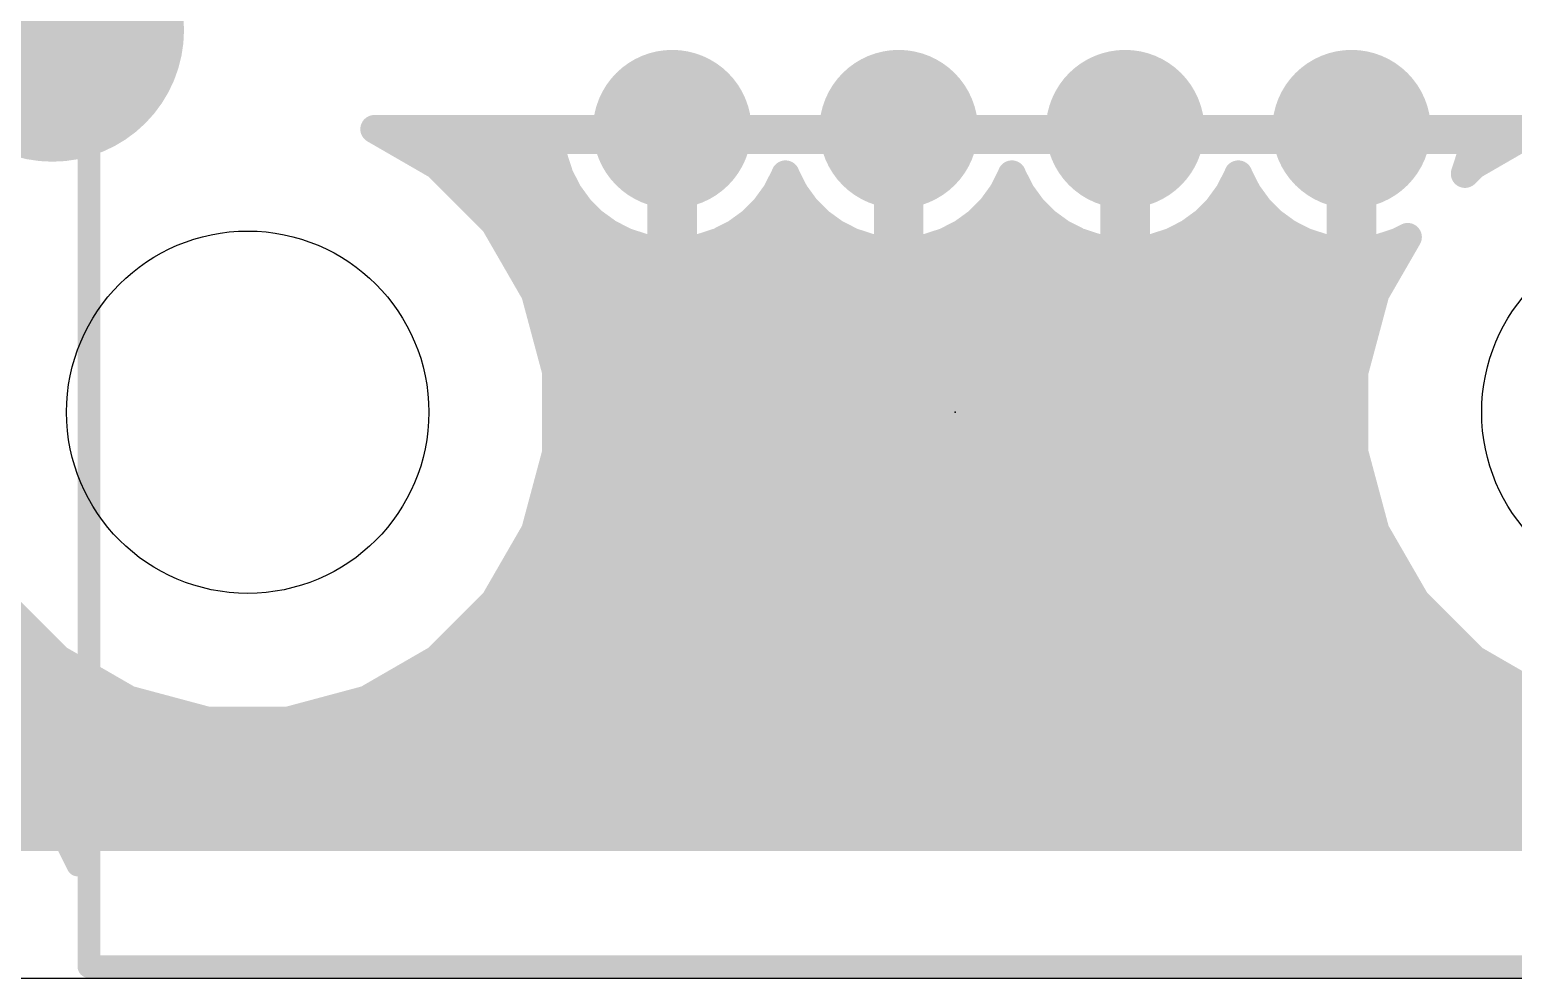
# Model space of a CAD drawing. Extents: x 6 to 108, y 0 to 49.
# Drawn here: x 31.06 to 44.38, y 0 to 8.51 of the extents above; entities that cross this region are included whole.
import ezdxf

# ---------------------------------------------------------------- set-up
doc = ezdxf.new("R2010")
doc.units = 0
for name, color, linetype in [('16', 175, 'CONTINUOUS'), ('17', 82, 'CONTINUOUS'), ('20', 30, 'CONTINUOUS'), ('21', 253, 'CONTINUOUS'), ('23', 7, 'CONTINUOUS')]:
    doc.layers.add(name, color=color, linetype=linetype)

# ---------------------------------------------------------------- blocks, each defined once
blk = doc.blocks.new('ROUNDP')
at = {"const_width": 0.5}
blk.add_lwpolyline([(0, -0.25, 1), (0, 0.25, 1), (0, -0.25)], format="xyb", dxfattribs=at)

msp = doc.modelspace()

# ---------------------------------------------------------------- linework, layer by layer
at = {"layer": '16', "const_width": 0.127}
for points in [[(34.1895, 7.675, 1), (34.126, 7.565)], [(34.1578, 7.6835, 1), (34.1578, 7.5565)], [(36.7982, 7.62, 1), (36.6712, 7.62)], [(36.7347, 7.5565, 1), (36.7347, 7.6835)], [(36.9888, 7.62, 1), (36.8618, 7.62)], [(36.9253, 7.6835, 1), (36.9253, 7.5565)], [(38.8302, 7.62, 1), (38.7032, 7.62)], [(38.7667, 7.5565, 1), (38.7667, 7.6835)], [(39.0208, 7.62, 1), (38.8938, 7.62)], [(38.9573, 7.6835, 1), (38.9573, 7.5565)], [(40.8622, 7.62, 1), (40.7352, 7.62)], [(40.7987, 7.5565, 1), (40.7987, 7.6835)], [(41.0528, 7.62, 1), (40.9258, 7.62)], [(40.9893, 7.6835, 1), (40.9893, 7.5565)], [(42.8942, 7.62, 1), (42.7672, 7.62)], [(42.8307, 7.5565, 1), (42.8307, 7.6835)], [(43.0848, 7.62, 1), (42.9578, 7.62)], [(43.0213, 7.6835, 1), (43.0213, 7.5565)], [(35.7393, 7.5882, 1), (35.7393, 7.4612)], [(35.802, 7.5347, 1), (35.6766, 7.5148)], [(36.7982, 7.5247, 1), (36.6712, 7.5247)], [(36.7347, 7.5882, 1), (36.7347, 7.4612)], [(36.7347, 7.4612, 1), (36.7347, 7.5882)], [(36.9887, 7.5247, 1), (36.8618, 7.5247)], [(36.9253, 7.5882, 1), (36.9253, 7.4612)], [(36.9252, 7.4612, 1), (36.9252, 7.5882)], [(38.8302, 7.5247, 1), (38.7032, 7.5247)], [(38.7667, 7.5882, 1), (38.7667, 7.4612)], [(38.7667, 7.4612, 1), (38.7667, 7.5882)], [(39.0207, 7.5247, 1), (38.8938, 7.5247)], [(38.9573, 7.5882, 1), (38.9573, 7.4612)], [(38.9573, 7.4612, 1), (38.9573, 7.5882)], [(40.8622, 7.5247, 1), (40.7352, 7.5247)], [(40.7987, 7.5882, 1), (40.7987, 7.4612)], [(40.7987, 7.4612, 1), (40.7987, 7.5882)], [(41.0528, 7.5247, 1), (40.9258, 7.5247)], [(40.9893, 7.5882, 1), (40.9893, 7.4612)], [(40.9893, 7.4612, 1), (40.9893, 7.5882)], [(42.8942, 7.5247, 1), (42.7672, 7.5247)], [(42.8307, 7.5882, 1), (42.8307, 7.4612)], [(42.8307, 7.4612, 1), (42.8307, 7.5882)], [(43.0847, 7.5247, 1), (42.9578, 7.5247)], [(43.0213, 7.5882, 1), (43.0213, 7.4612)], [(43.0213, 7.4612, 1), (43.0213, 7.5882)], [(44.0794, 7.5148, 1), (43.954, 7.5347)], [(44.0167, 7.4612, 1), (44.0167, 7.5882)], [(34.5977, 7.4295, 1), (34.5977, 7.3025)], [(35.8251, 7.3839, 1), (35.7043, 7.3446)], [(35.7644, 7.3025, 1), (35.7644, 7.4295)], [(36.6712, 7.5247, 1), (36.7982, 7.5247)], [(36.7347, 7.4295, 1), (36.7347, 7.3025)], [(36.8618, 7.5247, 1), (36.9888, 7.5247)], [(36.9252, 7.3025, 1), (36.9252, 7.4295)], [(38.7032, 7.5247, 1), (38.8302, 7.5247)], [(38.7667, 7.4295, 1), (38.7667, 7.3025)], [(38.8938, 7.5247, 1), (39.0208, 7.5247)], [(38.9573, 7.3025, 1), (38.9573, 7.4295)], [(40.7352, 7.5247, 1), (40.8622, 7.5247)], [(40.7987, 7.4295, 1), (40.7987, 7.3025)], [(40.9258, 7.5247, 1), (41.0528, 7.5247)], [(40.9893, 7.3025, 1), (40.9893, 7.4295)], [(42.7672, 7.5247, 1), (42.8942, 7.5247)], [(42.8307, 7.4295, 1), (42.8307, 7.3025)], [(42.9578, 7.5247, 1), (43.0848, 7.5247)], [(43.0213, 7.3025, 1), (43.0213, 7.4295)], [(43.9916, 7.4295, 1), (43.9916, 7.3025)], [(44.0517, 7.3446, 1), (43.9309, 7.3839)], [(44.1423, 7.3025, 1), (44.1423, 7.4295)], [(34.7649, 7.3403, 1), (34.6751, 7.2505)], [(34.6882, 7.2404, 1), (34.7517, 7.3504)], [(35.702, 7.3543, 1), (35.8274, 7.3742)], [(35.8744, 7.2296, 1), (35.7612, 7.1719)], [(37.9064, 7.2321, 1), (37.7856, 7.1929)], [(37.9064, 7.1929, 1), (37.7856, 7.2321)], [(37.8988, 7.1719, 1), (37.7856, 7.2296)], [(37.9064, 7.2296, 1), (37.7932, 7.1719)], [(39.9384, 7.2321, 1), (39.8176, 7.1929)], [(39.9384, 7.1929, 1), (39.8176, 7.2321)], [(39.9308, 7.1719, 1), (39.8176, 7.2296)], [(39.9384, 7.2296, 1), (39.8252, 7.1719)], [(41.9704, 7.2321, 1), (41.8496, 7.1929)], [(41.9704, 7.1929, 1), (41.8496, 7.2321)], [(41.9628, 7.1719, 1), (41.8496, 7.2296)], [(41.9704, 7.2296, 1), (41.8572, 7.1719)], [(43.8994, 7.2646, 1), (43.9893, 7.1748)], [(43.9286, 7.3742, 1), (44.054, 7.3543)], [(43.9883, 7.3504, 1), (44.0518, 7.2404)], [(44.0649, 7.2505, 1), (43.9751, 7.3403)], [(34.9034, 7.1755, 1), (34.9034, 7.0485)], [(35.7574, 7.1811, 1), (35.8782, 7.2204)], [(35.863, 7.0485, 1), (35.863, 7.1755)], [(36.7347, 7.1755, 1), (36.7347, 7.0485)], [(36.9252, 7.0485, 1), (36.9252, 7.1755)], [(37.797, 7.1755, 1), (37.797, 7.0485)], [(37.7818, 7.2204, 1), (37.9026, 7.1811)], [(37.7894, 7.1811, 1), (37.9102, 7.2203)], [(37.895, 7.0485, 1), (37.895, 7.1755)], [(38.7667, 7.1755, 1), (38.7667, 7.0485)], [(38.9573, 7.0485, 1), (38.9573, 7.1755)], [(39.829, 7.1755, 1), (39.829, 7.0485)], [(39.8138, 7.2204, 1), (39.9346, 7.1811)], [(39.8214, 7.1811, 1), (39.9422, 7.2203)], [(39.927, 7.0485, 1), (39.927, 7.1755)], [(40.7987, 7.1755, 1), (40.7987, 7.0485)], [(40.9893, 7.0485, 1), (40.9893, 7.1755)], [(41.861, 7.1755, 1), (41.861, 7.0485)], [(41.8458, 7.2204, 1), (41.9666, 7.1811)], [(41.8534, 7.1811, 1), (41.9742, 7.2203)], [(41.959, 7.0485, 1), (41.959, 7.1755)], [(42.8307, 7.1755, 1), (42.8307, 7.0485)], [(43.0213, 7.0485, 1), (43.0213, 7.1755)], [(43.884, 7.2394, 1), (44.0047, 7.2001)], [(35.9472, 7.0849, 1), (35.8445, 7.0102)], [(35.8393, 7.0187, 1), (35.9524, 7.0764)], [(37.7076, 7.0764, 1), (37.8207, 7.0187)], [(37.8155, 7.0102, 1), (37.7128, 7.0849)], [(37.9792, 7.0849, 1), (37.8765, 7.0102)], [(37.8713, 7.0187, 1), (37.9844, 7.0764)], [(39.7396, 7.0764, 1), (39.8527, 7.0187)], [(39.8475, 7.0102, 1), (39.7448, 7.0849)], [(40.0112, 7.0849, 1), (39.9085, 7.0102)], [(39.9033, 7.0187, 1), (40.0164, 7.0764)], [(41.7716, 7.0764, 1), (41.8847, 7.0187)], [(41.8795, 7.0102, 1), (41.7768, 7.0849)], [(42.0432, 7.0849, 1), (41.9405, 7.0102)], [(41.9353, 7.0187, 1), (42.0484, 7.0764)], [(35.1574, 6.9215, 1), (35.1574, 6.7945)], [(36.0418, 6.9534, 1), (35.952, 6.8636)], [(35.9455, 6.8712, 1), (36.0483, 6.9458)], [(36.0474, 6.7945, 1), (36.0474, 6.9215)], [(36.7347, 6.9215, 1), (36.7347, 6.7945)], [(36.9252, 6.7945, 1), (36.9252, 6.9215)], [(37.6126, 6.9215, 1), (37.6126, 6.7945)], [(37.6117, 6.9458, 1), (37.7145, 6.8712)], [(37.708, 6.8636, 1), (37.6182, 6.9534)], [(38.0738, 6.9534, 1), (37.984, 6.8636)], [(37.9775, 6.8712, 1), (38.0803, 6.9458)], [(38.0794, 6.7945, 1), (38.0794, 6.9215)], [(38.7667, 6.9215, 1), (38.7667, 6.7945)], [(38.9573, 6.7945, 1), (38.9573, 6.9215)], [(39.6446, 6.9215, 1), (39.6446, 6.7945)], [(39.6437, 6.9458, 1), (39.7465, 6.8712)], [(39.74, 6.8636, 1), (39.6502, 6.9534)], [(40.1058, 6.9534, 1), (40.016, 6.8636)], [(40.0095, 6.8712, 1), (40.1123, 6.9458)], [(40.1114, 6.7945, 1), (40.1114, 6.9215)], [(40.7987, 6.9215, 1), (40.7987, 6.7945)], [(40.9893, 6.7945, 1), (40.9893, 6.9215)], [(41.6766, 6.9215, 1), (41.6766, 6.7945)], [(41.6757, 6.9458, 1), (41.7785, 6.8712)], [(41.772, 6.8636, 1), (41.6822, 6.9534)], [(42.1378, 6.9534, 1), (42.048, 6.8636)], [(42.0415, 6.8712, 1), (42.1443, 6.9458)], [(42.1434, 6.7945, 1), (42.1434, 6.9215)], [(42.8307, 6.9215, 1), (42.8307, 6.7945)], [(43.0213, 6.7945, 1), (43.0213, 6.9215)], [(35.2904, 6.8117, 1), (35.1804, 6.7482)], [(35.1905, 6.7351, 1), (35.2803, 6.8249)], [(36.1558, 6.8383, 1), (36.0812, 6.7355)], [(36.0736, 6.742, 1), (36.1634, 6.8318)], [(36.2864, 6.7424, 1), (36.2287, 6.6293)], [(36.2202, 6.6345, 1), (36.2949, 6.7372)], [(37.3651, 6.7372, 1), (37.4398, 6.6345)], [(37.4313, 6.6293, 1), (37.3736, 6.7424)], [(37.4966, 6.8318, 1), (37.5864, 6.742)], [(37.5788, 6.7355, 1), (37.5042, 6.8383)], [(38.1878, 6.8383, 1), (38.1132, 6.7355)], [(38.1056, 6.742, 1), (38.1954, 6.8318)], [(38.3184, 6.7424, 1), (38.2607, 6.6293)], [(38.2522, 6.6345, 1), (38.3269, 6.7372)], [(39.3971, 6.7372, 1), (39.4718, 6.6345)], [(39.4633, 6.6293, 1), (39.4056, 6.7424)], [(39.5286, 6.8318, 1), (39.6184, 6.742)], [(39.6108, 6.7355, 1), (39.5362, 6.8383)], [(40.2198, 6.8383, 1), (40.1452, 6.7355)], [(40.1376, 6.742, 1), (40.2274, 6.8318)], [(40.3504, 6.7424, 1), (40.2927, 6.6293)], [(40.2842, 6.6345, 1), (40.3589, 6.7372)], [(41.4291, 6.7372, 1), (41.5038, 6.6345)], [(41.4953, 6.6293, 1), (41.4376, 6.7424)], [(41.5606, 6.8318, 1), (41.6504, 6.742)], [(41.6428, 6.7355, 1), (41.5682, 6.8383)], [(42.2518, 6.8383, 1), (42.1772, 6.7355)], [(42.1696, 6.742, 1), (42.2594, 6.8318)], [(42.3824, 6.7424, 1), (42.3247, 6.6293)], [(42.3162, 6.6345, 1), (42.3909, 6.7372)], [(35.337, 6.6675, 1), (35.337, 6.5405)], [(36.4304, 6.6682, 1), (36.3911, 6.5474)], [(36.3819, 6.5512, 1), (36.4396, 6.6644)], [(36.4225, 6.5405, 1), (36.4225, 6.6675)], [(36.5842, 6.6174, 1), (36.5643, 6.492)], [(36.5546, 6.4943, 1), (36.5939, 6.6151)], [(36.7347, 6.6675, 1), (36.7347, 6.5405)], [(36.9252, 6.5405, 1), (36.9252, 6.6675)], [(37.0661, 6.6151, 1), (37.1054, 6.4943)], [(37.0957, 6.492, 1), (37.0758, 6.6174)], [(37.2375, 6.6675, 1), (37.2375, 6.5405)], [(37.2204, 6.6644, 1), (37.2781, 6.5512)], [(37.2689, 6.5474, 1), (37.2296, 6.6682)], [(38.4624, 6.6682, 1), (38.4231, 6.5474)], [(38.4139, 6.5512, 1), (38.4716, 6.6644)], [(38.4545, 6.5405, 1), (38.4545, 6.6675)], [(38.6162, 6.6174, 1), (38.5963, 6.492)], [(38.5866, 6.4943, 1), (38.6259, 6.6151)], [(38.7667, 6.6675, 1), (38.7667, 6.5405)], [(38.9573, 6.5405, 1), (38.9573, 6.6675)], [(39.0981, 6.6151, 1), (39.1374, 6.4943)], [(39.1277, 6.492, 1), (39.1078, 6.6174)], [(39.2695, 6.6675, 1), (39.2695, 6.5405)], [(39.2524, 6.6644, 1), (39.3101, 6.5512)], [(39.3009, 6.5474, 1), (39.2616, 6.6682)], [(40.4944, 6.6682, 1), (40.4551, 6.5474)], [(40.4459, 6.5512, 1), (40.5036, 6.6644)], [(40.4865, 6.5405, 1), (40.4865, 6.6675)], [(40.6482, 6.6174, 1), (40.6283, 6.492)], [(40.6186, 6.4943, 1), (40.6579, 6.6151)], [(40.7987, 6.6675, 1), (40.7987, 6.5405)], [(40.9893, 6.5405, 1), (40.9893, 6.6675)], [(41.1301, 6.6151, 1), (41.1694, 6.4943)], [(41.1597, 6.492, 1), (41.1398, 6.6174)], [(41.3015, 6.6675, 1), (41.3015, 6.5405)], [(41.2844, 6.6644, 1), (41.3421, 6.5512)], [(41.3329, 6.5474, 1), (41.2936, 6.6682)], [(42.5264, 6.6682, 1), (42.4871, 6.5474)], [(42.4779, 6.5512, 1), (42.5356, 6.6644)], [(42.5185, 6.5405, 1), (42.5185, 6.6675)], [(42.6802, 6.6174, 1), (42.6603, 6.492)], [(42.6506, 6.4943, 1), (42.6899, 6.6151)], [(42.8307, 6.6675, 1), (42.8307, 6.5405)], [(43.0213, 6.5405, 1), (43.0213, 6.6675)], [(43.1621, 6.6151, 1), (43.2014, 6.4943)], [(43.1917, 6.492, 1), (43.1718, 6.6174)], [(43.3335, 6.6675, 1), (43.3335, 6.5405)], [(43.3164, 6.6644, 1), (43.3741, 6.5512)], [(43.3649, 6.5474, 1), (43.3256, 6.6682)], [(43.4852, 6.6193, 1), (43.3752, 6.6828)], [(43.459, 6.5945, 1), (43.4013, 6.7077)], [(43.403, 6.5405, 1), (43.403, 6.6675)], [(36.6712, 6.5293, 1), (36.7982, 6.5293)], [(36.7248, 6.4666, 1), (36.7447, 6.592)], [(36.9153, 6.592, 1), (36.9352, 6.4666)], [(36.8618, 6.5293, 1), (36.9887, 6.5293)], [(38.7032, 6.5293, 1), (38.8302, 6.5293)], [(38.7568, 6.4666, 1), (38.7767, 6.592)], [(38.9473, 6.592, 1), (38.9672, 6.4666)], [(38.8938, 6.5293, 1), (39.0207, 6.5293)], [(40.7352, 6.5293, 1), (40.8622, 6.5293)], [(40.7888, 6.4666, 1), (40.8087, 6.592)], [(40.9793, 6.592, 1), (40.9992, 6.4666)], [(40.9258, 6.5293, 1), (41.0528, 6.5293)], [(42.7672, 6.5293, 1), (42.8942, 6.5293)], [(42.8208, 6.4666, 1), (42.8407, 6.592)], [(43.0113, 6.592, 1), (43.0312, 6.4666)], [(42.9578, 6.5293, 1), (43.0847, 6.5293)], [(35.4837, 6.4135, 1), (35.4837, 6.2865)], [(43.2563, 6.2865, 1), (43.2563, 6.4135)], [(35.6613, 6.1651, 1), (35.5386, 6.1322)], [(43.2014, 6.1322, 1), (43.0787, 6.1651)], [(35.5449, 6.1169, 1), (35.6549, 6.1804)], [(35.614, 6.1595, 1), (35.614, 6.0325)], [(43.0851, 6.1804, 1), (43.1951, 6.1169)], [(43.126, 6.0325, 1), (43.126, 6.1595)], [(35.6821, 5.9055, 1), (35.6821, 5.7785)], [(43.0579, 5.7785, 1), (43.0579, 5.9055)], [(35.7501, 5.6515, 1), (35.7501, 5.5245)], [(42.9899, 5.5245, 1), (42.9899, 5.6515)], [(35.8521, 5.4445, 1), (35.7251, 5.4445)], [(35.7886, 5.3975, 1), (35.7886, 5.2705)], [(35.7273, 5.4281, 1), (35.8499, 5.4609)], [(43.0149, 5.4445, 1), (42.8879, 5.4445)], [(42.8901, 5.4609, 1), (43.0127, 5.4281)], [(42.9514, 5.2705, 1), (42.9514, 5.3975)], [(35.7886, 5.1435, 1), (35.7886, 5.0165)], [(42.9514, 5.0165, 1), (42.9514, 5.1435)], [(35.7886, 4.8895, 1), (35.7886, 4.7625)], [(42.9514, 4.7625, 1), (42.9514, 4.8895)], [(35.8499, 4.6991, 1), (35.7273, 4.7319)], [(43.0127, 4.7319, 1), (42.8901, 4.6991)], [(35.7501, 4.6355, 1), (35.7501, 4.5085)], [(35.7251, 4.7155, 1), (35.8521, 4.7155)], [(42.8879, 4.7155, 1), (43.0149, 4.7155)], [(42.9899, 4.5085, 1), (42.9899, 4.6355)], [(35.6821, 4.3815, 1), (35.6821, 4.2545)], [(43.0579, 4.2545, 1), (43.0579, 4.3815)], [(35.6549, 3.9796, 1), (35.5449, 4.0431)], [(35.614, 4.1275, 1), (35.614, 4.0005)], [(43.1951, 4.0431, 1), (43.0851, 3.9796)], [(43.126, 4.0005, 1), (43.126, 4.1275)], [(35.5386, 4.0278, 1), (35.6613, 3.9949)], [(43.0787, 3.9949, 1), (43.2014, 4.0278)], [(35.4837, 3.8735, 1), (35.4837, 3.7465)], [(43.2563, 3.7465, 1), (43.2563, 3.8735)], [(35.337, 3.6195, 1), (35.337, 3.4925)], [(43.403, 3.4925, 1), (43.403, 3.6195)], [(35.1804, 3.4118, 1), (35.2904, 3.3483)], [(35.2803, 3.3351, 1), (35.1905, 3.4249)], [(43.5495, 3.4249, 1), (43.4597, 3.3351)], [(43.4496, 3.3483, 1), (43.5596, 3.4118)], [(35.1574, 3.3655, 1), (35.1574, 3.2385)], [(43.5826, 3.2385, 1), (43.5826, 3.3655)], [(31.1366, 2.9845, 1), (31.1366, 3.1115)], [(34.9034, 3.1115, 1), (34.9034, 2.9845)], [(43.8366, 2.9845, 1), (43.8366, 3.1115)], [(31.3518, 2.9196, 1), (31.2883, 2.8096)], [(31.2751, 2.8197, 1), (31.3649, 2.9095)], [(34.6751, 2.9095, 1), (34.7649, 2.8197)], [(34.7517, 2.8096, 1), (34.6882, 2.9196)], [(44.0518, 2.9196, 1), (43.9883, 2.8096)], [(43.9751, 2.8197, 1), (44.0649, 2.9095)], [(31.4423, 2.7305, 1), (31.4423, 2.8575)], [(34.5977, 2.8575, 1), (34.5977, 2.7305)], [(44.1423, 2.7305, 1), (44.1423, 2.8575)], [(31.8822, 2.4765, 1), (31.8822, 2.6035)], [(34.1578, 2.6035, 1), (34.1578, 2.4765)], [(31.9678, 2.5614, 1), (31.9349, 2.4387)], [(31.9196, 2.4451, 1), (31.9831, 2.5551)], [(34.0569, 2.5551, 1), (34.1204, 2.4451)], [(34.1051, 2.4387, 1), (34.0722, 2.5614)], [(32.6555, 2.3749, 1), (32.6555, 2.2479)], [(32.6391, 2.2501, 1), (32.6719, 2.3727)], [(33.3681, 2.3727, 1), (33.4009, 2.2501)], [(33.3845, 2.2479, 1), (33.3845, 2.3749)]]:
    msp.add_lwpolyline(points, format="xyb", dxfattribs=at)
at = {"layer": '16', "const_width": 0.254}
for points in [[(34.72, 7.2954), (34.1578, 7.62)], [(34.1578, 7.62), (36.7347, 7.62)], [(36.7347, 7.62), (36.7347, 7.5247)], [(36.9253, 7.5247), (36.9253, 7.62)], [(36.9253, 7.62), (38.7667, 7.62)], [(38.7667, 7.62), (38.7667, 7.5247)], [(38.9573, 7.5247), (38.9573, 7.62)], [(38.9573, 7.62), (40.7987, 7.62)], [(40.7987, 7.62), (40.7987, 7.5247)], [(40.9893, 7.5247), (40.9893, 7.62)], [(40.9893, 7.62), (42.8307, 7.62)], [(42.8307, 7.62), (42.8307, 7.5247)], [(43.0213, 7.5247), (43.0213, 7.62)], [(43.0213, 7.62), (44.5822, 7.62)], [(44.5822, 7.62), (44.02, 7.2954)], [(36.7347, 7.5247), (35.7393, 7.5247)], [(35.7393, 7.5247), (35.7647, 7.3642)], [(36.7347, 6.5293), (36.7347, 7.5247)], [(36.7347, 7.5247), (36.9252, 7.5247)], [(36.9252, 7.5247), (36.9252, 6.5293)], [(38.7667, 7.5247), (36.9253, 7.5247)], [(38.7667, 6.5293), (38.7667, 7.5247)], [(38.7667, 7.5247), (38.9573, 7.5247)], [(38.9573, 7.5247), (38.9573, 6.5293)], [(40.7987, 7.5247), (38.9573, 7.5247)], [(40.7987, 6.5293), (40.7987, 7.5247)], [(40.7987, 7.5247), (40.9893, 7.5247)], [(40.9893, 7.5247), (40.9893, 6.5293)], [(42.8307, 7.5247), (40.9893, 7.5247)], [(42.8307, 6.5293), (42.8307, 7.5247)], [(42.8307, 7.5247), (43.0213, 7.5247)], [(43.0213, 7.5247), (43.0213, 6.5293)], [(44.0167, 7.5247), (43.0213, 7.5247)], [(43.9913, 7.3642), (44.0167, 7.5247)], [(34.5977, 7.366), (35.7644, 7.366)], [(35.7647, 7.3642), (35.8178, 7.2007)], [(36.7347, 7.366), (36.9252, 7.366)], [(38.7667, 7.366), (38.9573, 7.366)], [(40.7987, 7.366), (40.9893, 7.366)], [(42.8307, 7.366), (43.0213, 7.366)], [(43.9444, 7.2197), (43.9913, 7.3642)], [(43.9916, 7.366), (44.1423, 7.366)], [(35.2354, 6.78), (34.72, 7.2954)], [(35.8178, 7.2007), (35.8959, 7.0476)], [(37.7641, 7.0476), (37.8422, 7.2007)], [(37.8422, 7.2007), (37.846, 7.2125)], [(37.846, 7.2125), (37.8498, 7.2007)], [(37.8498, 7.2007), (37.9279, 7.0476)], [(39.7961, 7.0476), (39.8742, 7.2007)], [(39.8742, 7.2007), (39.878, 7.2125)], [(39.878, 7.2125), (39.8818, 7.2007)], [(39.8818, 7.2007), (39.9599, 7.0476)], [(41.8281, 7.0476), (41.9062, 7.2007)], [(41.9062, 7.2007), (41.91, 7.2125)], [(41.91, 7.2125), (41.9138, 7.2007)], [(41.9138, 7.2007), (41.9919, 7.0476)], [(44.02, 7.2954), (43.9444, 7.2197)], [(34.9034, 7.112), (35.863, 7.112)], [(36.7347, 7.112), (36.9252, 7.112)], [(37.797, 7.112), (37.895, 7.112)], [(38.7667, 7.112), (38.9573, 7.112)], [(39.829, 7.112), (39.927, 7.112)], [(40.7987, 7.112), (40.9893, 7.112)], [(41.861, 7.112), (41.959, 7.112)], [(42.8307, 7.112), (43.0213, 7.112)], [(35.8959, 7.0476), (35.9969, 6.9085)], [(37.6631, 6.9085), (37.7641, 7.0476)], [(37.9279, 7.0476), (38.0289, 6.9085)], [(39.6951, 6.9085), (39.7961, 7.0476)], [(39.9599, 7.0476), (40.0609, 6.9085)], [(41.7271, 6.9085), (41.8281, 7.0476)], [(41.9919, 7.0476), (42.0929, 6.9085)], [(35.1574, 6.858), (36.0474, 6.858)], [(35.9969, 6.9085), (36.1185, 6.7869)], [(36.7347, 6.858), (36.9252, 6.858)], [(37.5415, 6.7869), (37.6631, 6.9085)], [(37.6126, 6.858), (38.0794, 6.858)], [(38.0289, 6.9085), (38.1505, 6.7869)], [(38.7667, 6.858), (38.9573, 6.858)], [(39.5735, 6.7869), (39.6951, 6.9085)], [(39.6446, 6.858), (40.1114, 6.858)], [(40.0609, 6.9085), (40.1825, 6.7869)], [(40.7987, 6.858), (40.9893, 6.858)], [(41.6055, 6.7869), (41.7271, 6.9085)], [(41.6766, 6.858), (42.1434, 6.858)], [(42.0929, 6.9085), (42.2145, 6.7869)], [(42.8307, 6.858), (43.0213, 6.858)], [(35.5999, 6.1486), (35.2354, 6.78)], [(36.1185, 6.7869), (36.2576, 6.6859)], [(36.2576, 6.6859), (36.4107, 6.6078)], [(37.2493, 6.6078), (37.4024, 6.6859)], [(37.4024, 6.6859), (37.5415, 6.7869)], [(38.1505, 6.7869), (38.2896, 6.6859)], [(38.2896, 6.6859), (38.4427, 6.6078)], [(39.2813, 6.6078), (39.4344, 6.6859)], [(39.4344, 6.6859), (39.5735, 6.7869)], [(40.1825, 6.7869), (40.3216, 6.6859)], [(40.3216, 6.6859), (40.4747, 6.6078)], [(41.3133, 6.6078), (41.4664, 6.6859)], [(41.4664, 6.6859), (41.6055, 6.7869)], [(42.2145, 6.7869), (42.3536, 6.6859)], [(42.3536, 6.6859), (42.5067, 6.6078)], [(35.337, 6.604), (36.4225, 6.604)], [(36.4107, 6.6078), (36.5742, 6.5547)], [(36.5742, 6.5547), (36.7347, 6.5293)], [(36.7347, 6.604), (36.9252, 6.604)], [(36.9252, 6.5293), (37.0858, 6.5547)], [(37.0858, 6.5547), (37.2493, 6.6078)], [(37.2375, 6.604), (38.4545, 6.604)], [(38.4427, 6.6078), (38.6062, 6.5547)], [(38.6062, 6.5547), (38.7667, 6.5293)], [(38.7667, 6.604), (38.9573, 6.604)], [(38.9573, 6.5293), (39.1178, 6.5547)], [(39.1178, 6.5547), (39.2813, 6.6078)], [(39.2695, 6.604), (40.4865, 6.604)], [(40.4747, 6.6078), (40.6382, 6.5547)], [(40.6382, 6.5547), (40.7987, 6.5293)], [(40.7987, 6.604), (40.9893, 6.604)], [(40.9893, 6.5293), (41.1498, 6.5547)], [(41.1498, 6.5547), (41.3133, 6.6078)], [(41.3015, 6.604), (42.5185, 6.604)], [(42.5067, 6.6078), (42.6702, 6.5547)], [(42.6702, 6.5547), (42.8307, 6.5293)], [(42.8307, 6.604), (43.0213, 6.604)], [(43.0213, 6.5293), (43.1818, 6.5547)], [(43.4302, 6.6511), (43.1401, 6.1486)], [(43.1818, 6.5547), (43.3453, 6.6078)], [(43.3335, 6.604), (43.403, 6.604)], [(43.3453, 6.6078), (43.4302, 6.6511)], [(35.4837, 6.35), (43.2563, 6.35)], [(35.7886, 5.4445), (35.5999, 6.1486)], [(43.1401, 6.1486), (42.9514, 5.4445)], [(35.614, 6.096), (43.126, 6.096)], [(35.6821, 5.842), (43.0579, 5.842)], [(35.7501, 5.588), (42.9899, 5.588)], [(35.7886, 4.7155), (35.7886, 5.4445)], [(35.7886, 5.334), (42.9514, 5.334)], [(42.9514, 5.4445), (42.9514, 4.7155)], [(35.7886, 5.08), (42.9514, 5.08)], [(35.7886, 4.826), (42.9514, 4.826)], [(35.5999, 4.0114), (35.7886, 4.7155)], [(42.9514, 4.7155), (43.1401, 4.0114)], [(35.7501, 4.572), (42.9899, 4.572)], [(35.6821, 4.318), (43.0579, 4.318)], [(35.2354, 3.38), (35.5999, 4.0114)], [(35.614, 4.064), (43.126, 4.064)], [(43.1401, 4.0114), (43.5046, 3.38)], [(35.4837, 3.81), (43.2563, 3.81)], [(35.337, 3.556), (43.403, 3.556)], [(30.8046, 3.38), (31.32, 2.8646)], [(34.72, 2.8646), (35.2354, 3.38)], [(43.5046, 3.38), (44.02, 2.8646)], [(35.1574, 3.302), (43.5826, 3.302)], [(27.2834, 3.048), (31.1366, 3.048)], [(34.9034, 3.048), (43.8366, 3.048)], [(31.32, 2.8646), (31.9514, 2.5001)], [(34.0886, 2.5001), (34.72, 2.8646)], [(44.02, 2.8646), (44.6514, 2.5001)], [(26.9777, 2.794), (31.4423, 2.794)], [(34.5977, 2.794), (44.1423, 2.794)], [(26.5378, 2.54), (31.8822, 2.54)], [(34.1578, 2.54), (44.5822, 2.54)], [(31.9514, 2.5001), (32.6555, 2.3114)], [(33.3845, 2.3114), (34.0886, 2.5001)], [(13.97, 2.286), (98.857, 2.286)], [(32.6555, 2.3114), (33.3845, 2.3114)], [(13.97, 2.032), (98.857, 2.032)], [(13.97, 1.778), (98.857, 1.778)], [(13.97, 1.524), (98.857, 1.524)], [(98.857, 1.27), (13.97, 1.27)], [(13.97, 1.27), (98.857, 1.27)]]:
    msp.add_lwpolyline(points, dxfattribs=at)
at = {"layer": '20'}
msp.add_line((6.35, 0), (100, 0), dxfattribs=at)
for centre in [(33.02, 5.08), (45.72, 5.08)]:
    msp.add_circle(centre, 1.6256, dxfattribs=at)
at = {"layer": '21', "const_width": 0.2032}
for points in [[(31.595, 0.105), (31.595, 15.091)], [(31.496, 1.016), (31.242, 1.524)], [(31.595, 0.105), (47.145, 0.105)]]:
    msp.add_lwpolyline(points, dxfattribs=at)
at = {"layer": '21'}
for points, const_width in [([(30.734, 6.35, 0.2361), (31.242, 1.524)], 0.2032), ([(31.2874, 1.5467, 1), (31.1966, 1.5013)], 0.1016), ([(31.1992, 1.4966, 1), (31.2848, 1.5514)], 0.1016), ([(31.4506, 0.9933, 1), (31.5414, 1.0387)], 0.1016), ([(31.595, 0.1558, 1), (31.595, 0.0542)], 0.1016), ([(31.5442, 0.105, 1), (31.6458, 0.105)], 0.1016)]:
    msp.add_lwpolyline(points, format="xyb", dxfattribs=dict(at, const_width=const_width))
at = {"layer": '23'}
msp.add_point((39.37, 5.08), dxfattribs=at)

# ---------------------------------------------------------------- block references
at = {"layer": '17'}
for p, xscale, yscale in [((31.2674, 8.509), 2.3622, 2.3622), ((31.2674, 8.509), 2.3622, 2.3622), ((36.83, 7.62), 1.4224, 1.4224), ((36.83, 7.62), 1.4224, 1.4224), ((38.862, 7.62), 1.4224, 1.4224), ((38.862, 7.62), 1.4224, 1.4224), ((40.894, 7.62), 1.4224, 1.4224), ((40.894, 7.62), 1.4224, 1.4224), ((42.926, 7.62), 1.4224, 1.4224), ((42.926, 7.62), 1.4224, 1.4224)]:
    msp.add_blockref('ROUNDP', p, dxfattribs=dict(at, xscale=xscale, yscale=yscale))

doc.saveas('drawing.dxf')
